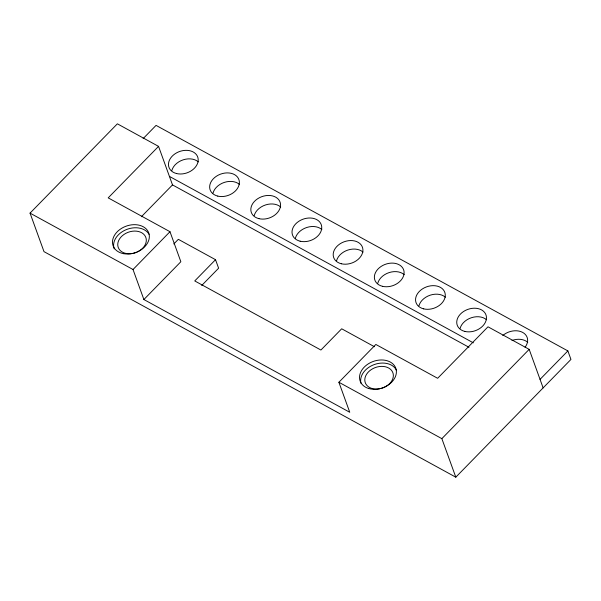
<?xml version="1.0" encoding="UTF-8"?>
<svg xmlns="http://www.w3.org/2000/svg" width="601" height="601" viewBox="0 0 601 601"><rect width="100%" height="100%" fill="white"/><g stroke="black" fill="none" stroke-linecap="round" stroke-linejoin="round"><path stroke-width="0.9" d="M143.121 138.621L156.057 125.384L567.87 350.916L570.95 359.428L455.806 477.179L44.001 251.646L30.05 213.122L117.368 123.821L158.551 146.374L172.502 184.905L468.998 347.288M158.551 146.374L108.195 197.872L169.985 231.708L180.856 261.728L143.887 299.531L349.752 412.278L338.889 382.259L375.85 344.456L437.641 378.292L487.997 326.801L529.18 349.354L543.124 387.878M141.37 216.736L172.502 184.905M143.887 299.531L133.024 269.511L169.985 231.708M173.817 243.953L178.339 239.326L215.526 259.692L218.614 268.204L201.726 285.467M215.526 259.692L194.754 280.937L320.911 350.03L341.691 328.785L374.431 346.717M455.806 477.179L441.855 438.647L529.18 349.354M540.044 379.374L567.87 350.916M169.422 176.393L473.333 342.833M30.05 213.122L133.024 269.511M338.889 382.259L441.855 438.647M379.847 388.742A14.672 10.848 -19.9 0 1 365.739 375.79A14.672 10.848 -19.9 0 1 389.163 368.293A14.672 10.848 -19.9 0 1 384.212 387.344M383.513 387.645A14.672 10.848 -19.9 0 1 380.591 388.584M132.821 253.442A14.672 10.848 -19.9 0 1 118.682 240.505A14.672 10.848 -19.9 0 1 142.106 232.985A14.672 10.848 -19.9 0 1 137.186 252.037M136.487 252.337A14.672 10.848 -19.9 0 1 133.565 253.276M114.22 248.889A18.947 14.018 -19.9 0 1 126.097 229.702A18.947 14.018 -19.9 0 1 149.071 234.307M360.998 383.325A18.947 14.018 -19.9 0 1 374.28 364.559A18.947 14.018 -19.9 0 1 396.54 370.411M460.118 328.379A15.28 11.306 -19.9 0 1 471.469 317.704A15.28 11.306 -19.9 0 1 486.585 319.77M418.942 305.826A15.28 11.306 -19.9 0 1 430.286 295.144A15.28 11.306 -19.9 0 1 445.401 297.217M377.759 283.274A15.28 11.306 -19.9 0 1 389.11 272.591A15.28 11.306 -19.9 0 1 404.225 274.657M336.575 260.721A15.28 11.306 -19.9 0 1 347.926 250.039A15.28 11.306 -19.9 0 1 363.042 252.104M295.399 238.169A15.28 11.306 -19.9 0 1 306.743 227.486A15.28 11.306 -19.9 0 1 321.866 229.552M254.215 215.616A15.28 11.306 -19.9 0 1 265.567 204.933A15.28 11.306 -19.9 0 1 280.682 206.999M213.039 193.064A15.28 11.306 -19.9 0 1 224.383 182.381A15.28 11.306 -19.9 0 1 239.499 184.447M511.977 340.482A15.28 11.306 -19.9 0 1 527.768 342.322M171.856 170.504A15.28 11.306 -19.9 0 1 183.2 159.828A15.28 11.306 -19.9 0 1 198.322 161.894M502.804 335.501A15.28 11.306 -19.9 0 1 522.569 332.353A15.28 11.306 -19.9 0 1 525.049 347.273M123.859 253.72A18.947 14.018 -19.9 0 0 149.198 234.653A18.947 14.018 -19.9 0 0 119.682 229.635A18.947 14.018 -19.9 0 0 123.859 253.72M368.759 388.524A18.947 14.018 -19.9 0 0 396.405 371.794A18.947 14.018 -19.9 0 0 368.714 363.59A18.947 14.018 -19.9 0 0 368.759 388.524M464.866 331.421A15.28 11.306 -19.9 0 0 486.449 317.14A15.28 11.306 -19.9 0 0 463.476 311.551A15.28 11.306 -19.9 0 0 464.866 331.421M423.682 308.869A15.28 11.306 -19.9 0 0 445.266 294.588A15.28 11.306 -19.9 0 0 422.293 288.998A15.28 11.306 -19.9 0 0 423.682 308.869M382.499 286.316A15.28 11.306 -19.9 0 0 404.09 272.035A15.28 11.306 -19.9 0 0 381.109 266.446A15.28 11.306 -19.9 0 0 382.499 286.316M341.323 263.764A15.28 11.306 -19.9 0 0 362.906 249.483A15.28 11.306 -19.9 0 0 339.933 243.893A15.28 11.306 -19.9 0 0 341.323 263.764M300.139 241.211A15.28 11.306 -19.9 0 0 321.73 226.93A15.28 11.306 -19.9 0 0 298.75 221.341A15.28 11.306 -19.9 0 0 300.139 241.211M258.956 218.659A15.28 11.306 -19.9 0 0 280.547 204.378A15.28 11.306 -19.9 0 0 257.574 198.788A15.28 11.306 -19.9 0 0 258.956 218.659M217.78 196.106A15.28 11.306 -19.9 0 0 239.363 181.818A15.28 11.306 -19.9 0 0 216.39 176.236A15.28 11.306 -19.9 0 0 217.78 196.106M176.596 173.554A15.28 11.306 -19.9 0 0 198.187 159.265A15.28 11.306 -19.9 0 0 175.207 153.683A15.28 11.306 -19.9 0 0 176.596 173.554"/></g></svg>
